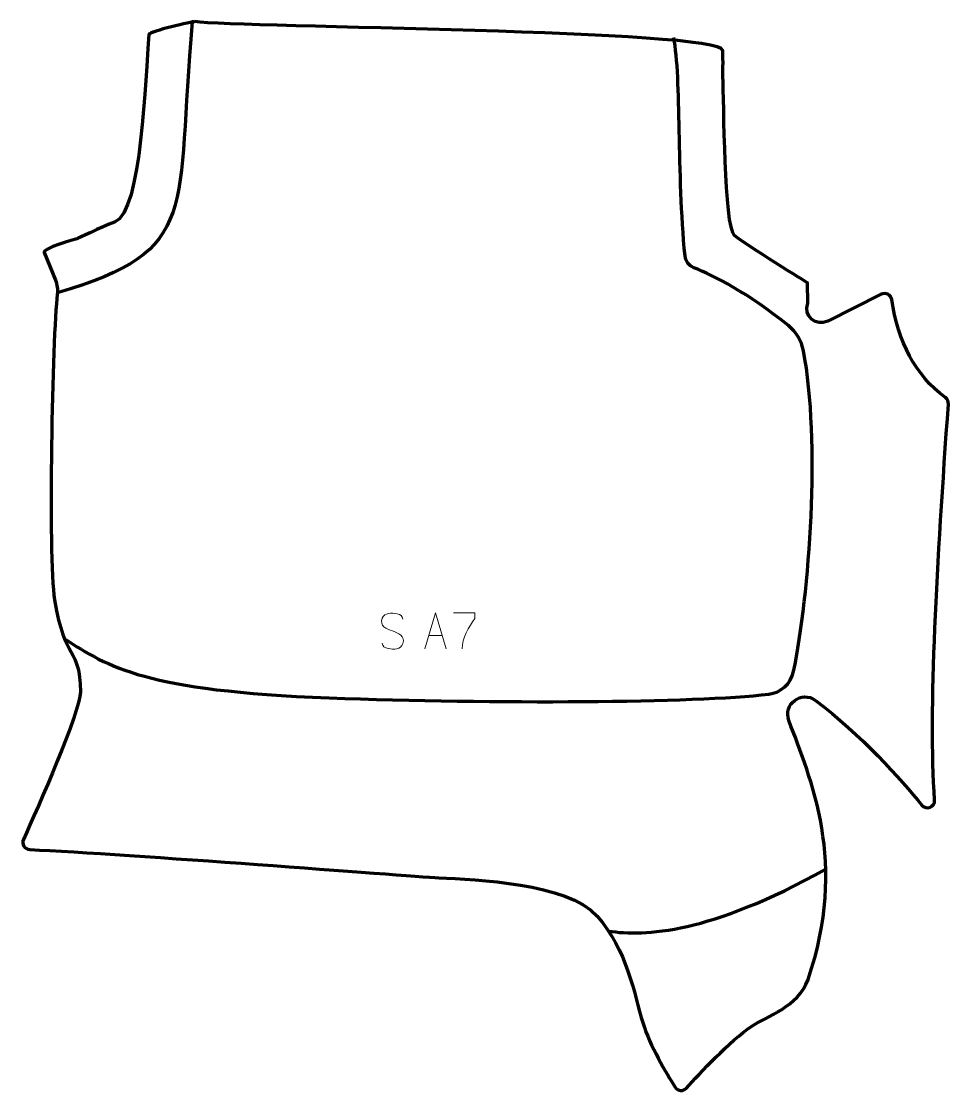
# Model space of a CAD drawing. Header units: millimetres. Extents: x -324 to 323, y -373 to 373.
import ezdxf

# ---------------------------------------------------------------- set-up
doc = ezdxf.new("R2010")
doc.units = ezdxf.units.MM
doc.header["$MEASUREMENT"] = 0
for name, color, linetype in [('layer 1', 7, 'Continuous'), ('layer 2', 7, 'Continuous'), ('layer 3', 7, 'Continuous')]:
    doc.layers.add(name, color=color, linetype=linetype)

msp = doc.modelspace()

# ---------------------------------------------------------------- linework, layer by layer
at = {"layer": 'layer 1', "color": 250, "lineweight": 9}
for points, knots in [([(-64.9354, -52.1588), (-69.1837, -50.6884), (-74.0918, -48.8926), (-72.0867, -43.3723), (-72.0867, -43.3723), (-70.5832, -39.2324), (-65.3696, -39.6209), (-61.766, -40.222), (-61.766, -40.222), (-58.9054, -40.6992), (-58.0407, -41.9124), (-57.7301, -43.9965)], [0, 0, 0, 0, 0.25, 0.25, 0.25, 0.25, 0.5, 0.5, 0.5, 0.5, 1, 1, 1, 1]), ([(-42.4059, -64.6355), (-42.4059, -64.6355), (-35.0349, -39.682), (-35.0349, -39.682), (-35.0349, -39.682), (-35.0349, -39.682), (-27.465, -64.6355), (-27.465, -64.6355)], [0, 0, 0, 0, 0.33333333, 0.33333333, 0.33333333, 0.33333333, 1, 1, 1, 1]), ([(-22.3435, -39.6795), (-22.3435, -39.6795), (-7.5274, -39.6795), (-7.5274, -39.6795), (-7.5274, -39.6795), (-7.5277, -40.9291), (-7.5277, -42.1787), (-7.5274, -43.4285), (-7.5274, -43.4285), (-11.5218, -49.4256), (-16.437, -57.2592), (-16.437, -64.638)], [0, 0, 0, 0, 0.25, 0.25, 0.25, 0.25, 0.5, 0.5, 0.5, 0.5, 1, 1, 1, 1]), ([(-64.9354, -52.1589), (-60.9168, -53.8056), (-55.8873, -55.6939), (-57.7213, -61.0542), (-57.7213, -61.0542), (-59.1811, -65.3206), (-64.0919, -65.0639), (-67.818, -64.5092), (-67.818, -64.5092), (-70.568, -64.0994), (-71.7889, -62.8859), (-72.1669, -60.7737)], [0, 0, 0, 0, 0.25, 0.25, 0.25, 0.25, 0.5, 0.5, 0.5, 0.5, 1, 1, 1, 1])]:
    msp.add_open_spline(points, degree=3, knots=knots, dxfattribs=at)
msp.add_open_spline([(-39.6833, -55.3861), (-39.6833, -55.3861), (-30.1876, -55.3861), (-30.1876, -55.3861)], degree=3, dxfattribs=at)
at = {"layer": 'layer 2', "color": 230, "lineweight": 200}
msp.add_open_spline([(-202.6898, 372.3567), (-172.0297, 368.1825), (164.5836, 366.6509), (165.2517, 352.2464), (165.2517, 352.2464), (165.5929, 344.8948), (165.3267, 335.8287), (165.3267, 334.0675), (165.3267, 334.0675), (166.1805, 317.646), (166.0894, 229.6312), (173.4572, 223.385), (173.4572, 223.385), (182.0001, 216.1421), (224.3435, 190.5151), (224.2536, 190.2706), (224.2536, 190.2706), (224.2536, 190.2706), (224.4467, 176.0839), (224.4467, 176.0839), (224.4467, 176.0839), (221.2971, 167.5163), (230.2609, 159.516), (238.4167, 163.6149), (238.4167, 163.6149), (238.4167, 163.6149), (275.7622, 182.3838), (275.7622, 182.3838), (275.7622, 182.3838), (278.8133, 183.9173), (282.46, 182.0285), (282.9952, 178.6556), (282.9952, 178.6556), (287.6455, 149.3595), (299.006, 126.1732), (320.4676, 110.3462), (320.4676, 110.3462), (321.8681, 109.3133), (322.6558, 107.6457), (322.5317, 105.9104), (322.5317, 105.9104), (314.6178, -4.5006), (308.502, -108.1323), (312.8966, -169.9781), (312.8966, -169.9781), (313.2448, -174.8732), (307.1093, -177.3275), (303.9925, -173.5369), (303.9925, -173.5369), (289.4531, -155.8529), (261.3776, -124.0482), (229.8457, -100.5966), (229.8457, -100.5966), (220.1802, -93.408), (207.0943, -103.2706), (211.3224, -114.55), (211.3224, -114.55), (226.6572, -155.4567), (252.6647, -213.5606), (224.6969, -294.9944), (224.6969, -294.9944), (218.0653, -314.3019), (195.0522, -321.0735), (185.4563, -327.5512), (185.4563, -327.5512), (170.2442, -337.8202), (149.0585, -360.6276), (140.0263, -370.6814), (140.0263, -370.6814), (137.7975, -373.1621), (133.8188, -372.8263), (132.0363, -370.0076), (132.0363, -370.0076), (126.0429, -360.5302), (114.2841, -340.8654), (109.6726, -325.6095), (109.6726, -325.6095), (103.3632, -304.7381), (98.5097, -274.1586), (77.6404, -250.8601), (77.6404, -250.8601), (56.7711, -227.5613), (-6.8075, -225.6203), (-32.5302, -224.164), (-32.5302, -224.164), (-57.2653, -222.7639), (-250.2919, -207.4498), (-317.7274, -204.5496), (-317.7274, -204.5496), (-321.2842, -204.3965), (-323.5589, -200.7008), (-322.0945, -197.4559), (-322.0945, -197.4559), (-312.2731, -175.6903), (-282.4292, -108.4074), (-282.4772, -94.5658), (-282.4772, -94.5658), (-282.5883, -62.348), (-293.4175, -74.7831), (-300.4343, -30.4947), (-300.4343, -30.4947), (-305.2215, -0.2796), (-301.9851, 154.6491), (-298.5303, 182.261), (-298.5303, 182.261), (-298.1081, 185.635), (-298.5737, 189.0604), (-299.8533, 192.2108), (-299.8533, 192.2108), (-299.8533, 192.2108), (-307.6981, 211.5234), (-307.6981, 211.5234), (-307.6981, 211.5234), (-308.8541, 214.3689), (-287.6796, 220.2904), (-284.6958, 221.0203), (-284.6958, 221.0203), (-284.6958, 221.0203), (-267.9114, 229.1782), (-258.6785, 232.6297), (-258.6785, 232.6297), (-239.411, 239.8325), (-237.3103, 334.114), (-234.6669, 363.2731), (-234.6669, 363.2731), (-234.4497, 365.6694), (-203.7987, 372.5076), (-202.6898, 372.3567)], degree=3, knots=[0, 0, 0, 0, 0.03030303, 0.03030303, 0.03030303, 0.03030303, 0.06060606, 0.06060606, 0.06060606, 0.06060606, 0.09090909, 0.09090909, 0.09090909, 0.09090909, 0.12121212, 0.12121212, 0.12121212, 0.12121212, 0.15151515, 0.15151515, 0.15151515, 0.15151515, 0.18181818, 0.18181818, 0.18181818, 0.18181818, 0.21212121, 0.21212121, 0.21212121, 0.21212121, 0.24242424, 0.24242424, 0.24242424, 0.24242424, 0.27272727, 0.27272727, 0.27272727, 0.27272727, 0.3030303, 0.3030303, 0.3030303, 0.3030303, 0.33333333, 0.33333333, 0.33333333, 0.33333333, 0.36363636, 0.36363636, 0.36363636, 0.36363636, 0.39393939, 0.39393939, 0.39393939, 0.39393939, 0.42424242, 0.42424242, 0.42424242, 0.42424242, 0.45454545, 0.45454545, 0.45454545, 0.45454545, 0.48484848, 0.48484848, 0.48484848, 0.48484848, 0.51515152, 0.51515152, 0.51515152, 0.51515152, 0.54545455, 0.54545455, 0.54545455, 0.54545455, 0.57575758, 0.57575758, 0.57575758, 0.57575758, 0.60606061, 0.60606061, 0.60606061, 0.60606061, 0.63636364, 0.63636364, 0.63636364, 0.63636364, 0.66666667, 0.66666667, 0.66666667, 0.66666667, 0.6969697, 0.6969697, 0.6969697, 0.6969697, 0.72727273, 0.72727273, 0.72727273, 0.72727273, 0.75757576, 0.75757576, 0.75757576, 0.75757576, 0.78787879, 0.78787879, 0.78787879, 0.78787879, 0.81818182, 0.81818182, 0.81818182, 0.81818182, 0.84848485, 0.84848485, 0.84848485, 0.84848485, 0.87878788, 0.87878788, 0.87878788, 0.87878788, 0.90909091, 0.90909091, 0.90909091, 0.90909091, 0.93939394, 0.93939394, 0.93939394, 0.93939394, 1, 1, 1, 1], dxfattribs=at)
at = {"layer": 'layer 3', "color": 142, "lineweight": 200}
for points in [[(-204.4342, 372.0965), (-216.5528, 240.456), (-197.4448, 212.7745), (-298.4197, 183.4463)], [(85.7288, -261.3561), (111.139, -264.9432), (155.5795, -263.5299), (237.0507, -218.1278)]]:
    msp.add_open_spline(points, degree=3, dxfattribs=at)
msp.add_open_spline([(-293.4516, -57.8491), (-262.7874, -77.2826), (-237.2879, -94.0166), (-108.9932, -98.7978), (-108.9932, -98.7978), (6.1852, -103.0904), (145.7694, -102.2448), (197.3229, -96.261), (197.3229, -96.261), (205.8661, -95.2693), (212.8165, -88.9359), (214.5903, -80.5204), (214.5903, -80.5204), (225.8185, -27.2428), (233.5638, 80.65), (221.4981, 143.0853), (221.4981, 143.0853), (220.1674, 149.9698), (216.4607, 156.1765), (211.0181, 160.5969), (211.0181, 160.5969), (183.0506, 183.3105), (158.6937, 195.3892), (145.1601, 200.8763), (145.1601, 200.8763), (141.7145, 202.2733), (139.341, 205.4758), (138.972, 209.1754), (138.972, 209.1754), (133.2475, 266.5791), (136.6367, 332.5425), (131.0515, 361.3122)], degree=3, knots=[0, 0, 0, 0, 0.11111111, 0.11111111, 0.11111111, 0.11111111, 0.22222222, 0.22222222, 0.22222222, 0.22222222, 0.33333333, 0.33333333, 0.33333333, 0.33333333, 0.44444444, 0.44444444, 0.44444444, 0.44444444, 0.55555556, 0.55555556, 0.55555556, 0.55555556, 0.66666667, 0.66666667, 0.66666667, 0.66666667, 0.77777778, 0.77777778, 0.77777778, 0.77777778, 1, 1, 1, 1], dxfattribs=at)

doc.saveas('drawing.dxf')
